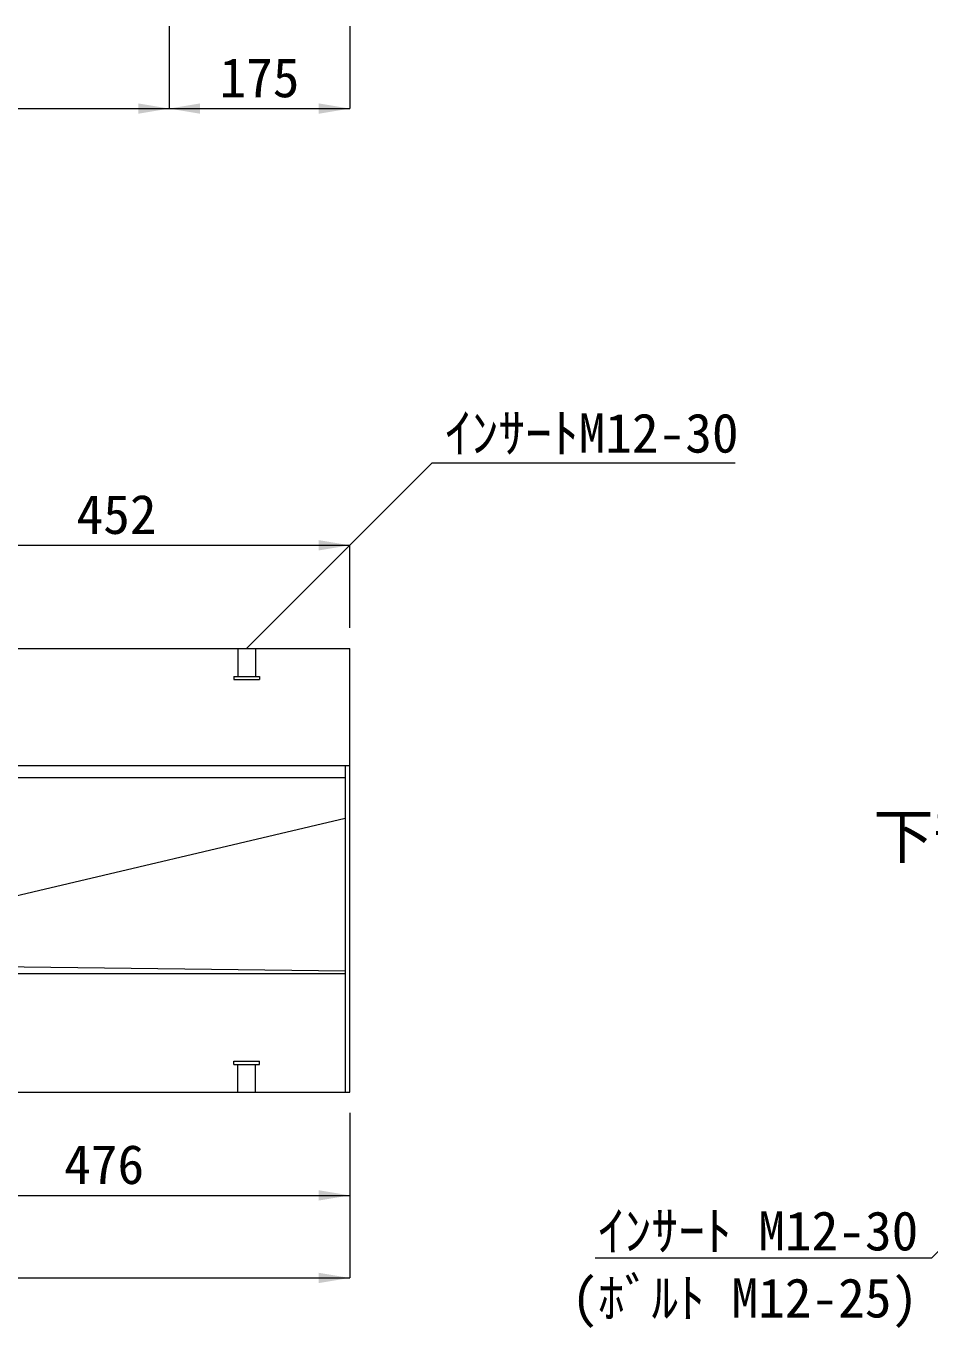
# Model space of a CAD drawing. Units: millimetres at full size. Extents: x 50430 to 75195, y -63423 to -40900.
# Drawn here: x 56561 to 57437, y -47262 to -46000 of the extents above; entities that cross this region are included whole.
import ezdxf
from ezdxf.enums import TextEntityAlignment as Align

# ---------------------------------------------------------------- set-up
doc = ezdxf.new("R2010")
doc.units = ezdxf.units.MM
doc.header["$LTSCALE"] = 30
doc.linetypes.add('USER1', pattern=[1.35, 0.75, -0.6])
doc.linetypes.add('USER2', pattern=[2, 1, -1])
for name, color, linetype, lineweight in [('0_2', 7, 'Continuous', 13), ('側溝・本体', 7, 'Continuous', 9), ('寸法線', 7, 'Continuous', 9), ('本体', 2, 'Continuous', 20), ('ｲﾝｻｰﾄ', 3, 'USER1', 9)]:
    doc.layers.add(name, color=color, linetype=linetype, lineweight=lineweight)
doc.styles.add('ＭＳ ゴシック', font='')
doc.styles.get('ＭＳ ゴシック').set_extended_font_data('MS Gothic')

# ---------------------------------------------------------------- blocks, each defined once
blk = doc.blocks.new('filled_arrow')
at = {"color": 0, "linetype": 'Continuous', "lineweight": -2}
blk.add_solid([(7.5, 1.25), (0, 0), (7.5, -1.25)], dxfattribs=at)

msp = doc.modelspace()

# ---------------------------------------------------------------- linework, layer by layer
at = {"layer": '側溝・本体'}
for p, q in [((55882.77, -46717.09), (56874.77, -46717.09)), ((55882.77, -46728.59), (56870.27, -46728.59)), ((56274.77, -46908.59), (56870.27, -46768.09)), ((55882.77, -46918.59), (56870.27, -46918.59)), ((56274.77, -46908.59), (56870.27, -46916.09))]:
    msp.add_line(p, q, dxfattribs=at)
at = {"layer": '側溝・本体', "lineweight": 5}
msp.add_line((56870.27, -46717.09), (56870.27, -47033.59), dxfattribs=at)
at = {"layer": '寸法線'}
for p, q in [((56699.77, -46000.41), (56699.77, -46080.41)), ((56699.77, -46000.41), (56699.77, -46080.41)), ((56874.77, -46000.41), (56874.77, -46080.41)), ((56051.77, -46080.41), (56699.77, -46080.41)), ((56699.77, -46080.41), (56874.77, -46080.41)), ((56422.77, -46503.59), (56874.77, -46503.59)), ((56874.77, -46583.59), (56874.77, -46503.59)), ((56874.77, -47053.59), (56874.77, -47213.59)), ((56874.77, -47053.59), (56874.77, -47133.59)), ((56398.77, -47133.59), (56874.77, -47133.59)), ((55876.77, -47213.59), (56874.77, -47213.59))]:
    msp.add_line(p, q, dxfattribs=at)
for points in [[(56774.77, -46603.59), (56954.54, -46423.81), (57248.26, -46423.81)], [(57552.71, -47080.46), (57438.65, -47194.52), (57112.45, -47194.52)]]:
    msp.add_lwpolyline(points, dxfattribs=at)
at = {"layer": '本体'}
for p, q in [((55876.77, -46603.59), (56874.77, -46603.59)), ((56874.77, -47033.59), (56874.77, -46603.59)), ((55876.77, -47033.59), (56874.77, -47033.59))]:
    msp.add_line(p, q, dxfattribs=at)
at = {"layer": 'ｲﾝｻｰﾄ', "linetype": 'USER2'}
for p, q in [((56766.27, -46603.59), (56766.27, -46630.59)), ((56783.27, -46603.59), (56783.27, -46630.59)), ((56762.27, -46630.59), (56787.27, -46630.59)), ((56762.27, -46630.59), (56762.27, -46633.59)), ((56762.27, -46633.59), (56787.27, -46633.59)), ((56787.27, -46630.59), (56787.27, -46633.59)), ((56762.27, -47006.59), (56762.27, -47003.59)), ((56762.27, -47003.59), (56787.27, -47003.59)), ((56762.27, -47006.59), (56787.27, -47006.59)), ((56766.27, -47033.59), (56766.27, -47006.59)), ((56783.27, -47033.59), (56783.27, -47006.59)), ((56787.27, -47006.59), (56787.27, -47003.59))]:
    msp.add_line(p, q, dxfattribs=at)
at = {"layer": 'ｲﾝｻｰﾄ'}
for p, q in [((56766.27, -46603.59), (56783.27, -46603.59)), ((56766.27, -47033.59), (56783.27, -47033.59))]:
    msp.add_line(p, q, dxfattribs=at)

# ---------------------------------------------------------------- block references
at = {"layer": '寸法線'}
for p, xscale, yscale, rotation in [((56699.77, -46080.41), 4, 4, 180), ((56874.77, -46080.41), 4, 4, 180), ((56874.77, -46503.59), 4, 4, 180), ((56774.77, -46603.59), 0.2, 0.2, 45), ((56874.77, -47133.59), 4, 4, 180), ((56874.77, -47213.59), 4, 4, 180)]:
    msp.add_blockref('filled_arrow', p, dxfattribs=dict(at, xscale=xscale, yscale=yscale, rotation=rotation))
at = {"layer": '寸法線', "xscale": 4, "yscale": 4}
msp.add_blockref('filled_arrow', (56699.77, -46080.41), dxfattribs=at)

# ---------------------------------------------------------------- texts
at = {"layer": '0_2', "style": 'ＭＳ ゴシック'}
msp.add_text('下部桝ジョイント部詳細図', height=42.72, dxfattribs=at).set_placement((57382.25, -46819.58), align=Align.BOTTOM_LEFT)
at = {"layer": '寸法線', "style": 'ＭＳ ゴシック'}
for s, p in [('175', (56787.27, -46050.41)), ('452', (56648.77, -46473.59)), ('476', (56636.77, -47103.59))]:
    msp.add_text(s, height=37.98, dxfattribs=at).set_placement(p, align=Align.MIDDLE_CENTER)
msp.add_text('ｲﾝｻｰﾄM12-30', height=37.98, dxfattribs=at).set_placement((56967.04, -46375.81), align=Align.TOP_LEFT)
for s, p in [('ｲﾝｻｰﾄ M12-30', (57115.35, -47198.32)), ('(ﾎﾞﾙﾄ M12-25)', (57089.45, -47263.32))]:
    msp.add_text(s, height=37.98, dxfattribs=at).set_placement(p, align=Align.BOTTOM_LEFT)

doc.saveas('drawing.dxf')
